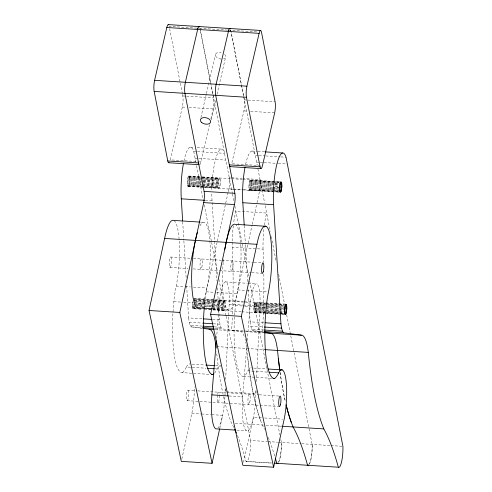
<?xml version="1.0" encoding="UTF-8"?>
<svg xmlns="http://www.w3.org/2000/svg" width="492" height="492" viewBox="0 0 492 492"><rect width="100%" height="100%" fill="white"/><g stroke="black" fill="none" stroke-linecap="round" stroke-linejoin="round"><path stroke-width="0.37" stroke-dasharray="2.46 1.84" d="M187.323 183.233L187.778 178.036L188.325 176.376L188.91 176.007C190.133 179.205 189.814 183.35 188.288 186.407L187.747 186.062L187.323 183.233L201.585 184.143M201.197 309.216L192.944 308.693L192.261 305.52L192.507 301.504L212.015 302.74M218.091 185.189L218.546 179.992L219.1 178.325L219.684 177.963C220.902 181.161 220.588 185.306 219.057 188.362L218.516 188.018L218.091 185.189L202.335 184.186M223.036 307.469L223.491 302.272L224.038 300.612L224.623 300.243C225.84 303.441 225.527 307.586 224.001 310.643L223.46 310.298L223.036 307.469L211.775 306.756M248.866 187.144L249.321 181.942L249.868 180.281L250.453 179.918C251.67 183.116 251.357 187.261 249.831 190.318L249.29 189.973L248.866 187.144L273.632 188.719M253.804 309.425L254.259 304.222L254.813 302.562L255.397 302.199C256.615 305.397 256.295 309.542 254.77 312.598L254.02 311.571L253.804 309.425L284.579 311.381M225.256 388.698L225.115 391.749L255.883 393.698L256.024 390.654M225.68 379.566L229.174 304.173A23.641 4.92 -86.4 0 0 225.976 281.916A23.641 4.92 -86.4 0 0 219.641 300.575L218.577 313.509M256.449 381.515L259.942 306.129A23.641 4.92 -86.4 0 0 256.75 283.872A23.641 4.92 -86.4 0 0 250.41 302.531L247.279 340.556M174.07 220.644A42.029 8.751 -86.4 0 1 176.173 286.03A42.915 8.936 -86.4 0 0 173.977 300.231L173.055 311.313A61.254 12.755 -86.4 0 0 182.384 372.647L209.401 374.363M204.303 307.309L204.752 302.186A42.915 8.936 -86.4 0 1 206.222 291.793L206.941 287.98A42.029 8.751 -86.4 0 0 209.377 236.062A42.029 8.751 -86.4 0 0 199.18 227.415M234.598 315.224L235.52 304.142A42.915 8.936 -86.4 0 1 236.99 293.742L237.71 289.936A42.029 8.751 -86.4 0 0 236.049 224.899M216.511 338.607L218.51 314.265M255.92 390.783A31.586 6.574 -86.4 0 1 247.796 430.752A31.586 6.574 -86.4 0 1 242.642 396.835L246.775 346.645M194.291 305.483L193.528 308.33L192.944 308.693M200.355 307.07A42.207 8.788 -86.4 0 0 206.222 291.793L217.212 241.8M217.378 241.055L228.042 192.556M228.202 191.806L228.86 188.823A8.143 1.697 -86.4 0 0 229.26 177.6L230.76 177.692M181.794 459.116L191.849 413.385A31.586 6.574 -86.4 0 0 194.377 386.878M223.19 262.482A42.207 8.788 -86.4 0 0 225.834 306.94A42.207 8.788 -86.4 0 0 236.99 293.742L252.082 225.102M252.248 224.352L256.842 203.46M257.002 202.716L259.628 190.779A8.143 1.697 -86.4 0 0 260.034 179.549L242.771 178.455M219.819 428.083L222.624 415.34L211.363 414.621M243.503 462.277L253.392 417.29L261.646 417.819M182.507 94.439L182.796 95.94A7.878 1.642 -86.4 0 1 182.36 107.004L170.152 159.845L198.67 161.659M200.908 117.483L206.265 94.273M206.437 93.523L215.416 54.587M199.863 164.482A7.878 1.642 -86.4 0 0 200.921 161.8L209.518 124.587M210.896 118.633L213.134 108.96A7.878 1.642 -86.4 0 0 213.571 97.89L211.08 85.171M211.148 119.827L215.81 99.612M217.021 94.366L225.656 56.931M230.588 29.68L244.34 99.845A7.878 1.642 -86.4 0 1 243.903 110.915L231.689 163.756L260.213 165.564M196.954 28.13L169.187 26.365A7.878 1.642 -86.4 0 0 169.045 25.768M227.728 30.086L199.955 28.321L199.82 27.724M228.479 30.129L258.497 32.035M182.796 95.94L185.804 96.131M186.554 96.174L213.571 97.89M244.34 99.845L247.341 100.036M248.091 100.085L275.108 101.801M182.36 107.004L186.117 107.244M189.119 107.434L213.134 108.96M243.903 110.915L247.654 111.149M250.656 111.34L274.671 112.865M190.392 147.133L194.143 147.372M197.144 147.563L221.16 149.088M251.929 151.044L257.187 151.376M257.937 151.425L264.69 151.85M183.953 160.989A34.151 7.109 -86.4 0 1 193.713 151.37L196.714 151.561M197.464 151.61L224.481 153.326A34.151 7.109 -86.4 0 0 216.628 155.853A34.151 7.109 -86.4 0 0 211.824 190.472M258.257 155.466L255.256 155.275A34.151 7.109 -86.4 0 0 245.49 164.9M259.007 155.515L265.01 155.896M265.76 155.946L280.022 156.85M280.772 156.899L286.024 157.231M195.047 158.166L198.048 158.356M198.799 158.399L225.822 160.115M256.59 162.071L259.591 162.262M260.342 162.311L263.343 162.501M264.093 162.551L277.605 163.405M278.355 163.455L287.359 164.027M199.42 161.702L200.921 161.8M231.511 177.741L242.021 178.405M188.627 176.013L201.671 176.819M202.132 176.874L230.939 178.676M231.689 178.725L242.199 179.395M242.95 179.445L279.438 181.782M189.168 176.357L199.672 177.028M202.673 177.218L219.936 178.313M250.711 180.269L279.979 182.126M188.325 176.376L199.586 177.089M202.587 177.28L219.1 178.325M249.868 180.281L279.136 182.145M189.377 177.04L220.145 178.996M250.914 180.945L279.431 182.76M188.036 177.065L218.811 179.02M249.579 180.97L272.845 182.452M273.595 182.495L278.847 182.833M189.518 178.006L220.287 179.955M251.061 181.911L274.327 183.387M275.077 183.436L279.579 183.725M187.778 178.036L218.546 179.992M249.321 181.942L280.089 183.897M189.592 179.186L202.347 179.998M203.098 180.041L220.361 181.142M251.129 183.098L274.395 184.574M275.151 184.623L278.902 184.857M187.563 179.223L202.575 180.177M203.325 180.226L218.331 181.179M249.106 183.135L279.874 185.084M189.586 180.509L202.341 181.314M203.098 181.363L220.355 182.458M251.129 184.414L272.144 185.748M275.145 185.939L278.896 186.179M187.409 180.546L202.421 181.499M203.171 181.548L218.184 182.501M248.952 184.457L272.217 185.933M275.219 186.124L278.22 186.314M189.506 181.874L200.761 182.593M203.762 182.784L220.275 183.83M251.043 185.785L278.81 187.55M187.329 181.917L201.585 182.821M202.335 182.87L218.097 183.867M248.872 185.822L272.137 187.304M272.888 187.347L278.89 187.729M189.352 183.196L201.357 183.959M202.107 184.008L220.121 185.152M250.889 187.108L278.663 188.873M274.382 188.768L279.634 189.1M189.137 184.389L201.892 185.195M202.642 185.244L219.906 186.339M250.674 188.295L278.447 190.06M187.397 184.42L201.652 185.324M202.403 185.373L218.165 186.376M248.934 188.325L272.199 189.807M272.949 189.85L278.958 190.232M188.873 185.361L219.647 187.311M250.416 189.266L273.681 190.748M274.431 190.791L279.684 191.13M187.538 185.386L218.313 187.335M249.081 189.291L272.347 190.773M273.097 190.816L278.349 191.154M188.584 186.05L202.095 186.905M202.845 186.954L219.358 187.999M250.127 189.955L278.644 191.769M187.747 186.062L203.51 187.065M204.26 187.114L218.516 188.018M249.29 189.973L278.558 191.831M228.86 188.823L243.122 189.727M243.872 189.777L259.628 190.779M187.999 186.413L233.03 189.272M233.78 189.322L280.311 192.274M205.305 200.349L212.058 200.773L216.997 280.944M200.65 222.132L204.401 222.372M232.255 242.273A34.809 7.245 -86.4 0 0 232.279 247.193L263.048 249.149A177.661 36.986 -86.4 0 1 263.577 262.101M170.853 257.033A5.252 1.095 -86.4 0 1 171.075 265.409A5.252 1.095 -86.4 0 1 169.26 264.259A5.252 1.095 -86.4 0 1 170.853 257.033L190.361 258.269M193.362 258.46L221.136 260.225M221.886 260.274L253.405 262.279M254.155 262.322L263.165 262.894M169.943 267.433L187.95 268.583M193.208 268.915L218.725 270.532M219.475 270.582L250.994 272.586M251.744 272.63L262.254 273.3M225.336 281.885L247.101 283.269M247.851 283.312L256.104 283.841M176.173 286.03L184.426 286.553M185.177 286.602L190.429 286.934M193.43 287.125L206.941 287.98M237.71 289.936L245.969 290.464M246.72 290.508L267.734 291.842M206.222 291.793L213.725 292.266M216.726 292.457L236.99 293.742M194.315 298.343L243.386 301.436M244.137 301.485L285.415 304.105M193.27 298.656L224.881 300.594M254.813 302.562L265.403 303.17M266.067 303.281L284.167 304.357M219.641 300.575L250.41 302.531M225.084 301.276L194.315 299.32L194.531 301.467L225.305 303.423M255.858 303.226L265.612 303.847M266.363 303.896L278.374 304.659M279.124 304.708L284.376 305.04M194.481 299.437L213.995 300.68M214.746 300.729L223.749 301.301M254.524 303.25L278.54 304.776M279.29 304.825L283.792 305.114M194.463 300.286L212.47 301.43M213.22 301.473L225.231 302.236M256 304.191L280.016 305.716M280.766 305.766L283.767 305.956M194.223 300.409L213.731 301.651M214.481 301.701L223.491 302.272M254.259 304.222L265.52 304.942M266.27 304.985L278.275 305.747M281.276 305.938L284.278 306.129M256.074 305.378L266.578 306.042M267.328 306.092L283.841 307.137M212.772 302.789L223.276 303.459M254.044 305.415L265.305 306.129M266.055 306.178L284.068 307.322M229.174 304.173L242.679 305.034M243.429 305.077L259.942 306.129M195.275 302.832L211.788 303.884M212.538 303.933L225.299 304.745M256.068 306.694L283.835 308.459M173.83 301.627L180.589 302.057M183.59 302.248L193.344 302.869M194.094 302.918L204.604 303.582M235.373 305.538L244.383 306.11M245.133 306.159L265.391 307.445M193.854 302.924L211.868 304.068M212.618 304.111L223.122 304.782M253.89 306.737L284.665 308.693M194.445 304.154L225.213 306.11M255.988 308.066L264.991 308.638M265.742 308.687L283.755 309.831M192.267 304.197L223.042 306.153M253.81 308.103L284.579 310.058M195.041 305.526L210.804 306.528M211.554 306.577L225.059 307.432M255.834 309.388L264.837 309.96M265.588 310.009L279.099 310.864M279.85 310.913L283.601 311.153M192.261 305.52L193.768 305.612M196.769 305.803L211.025 306.707M195.576 306.762L197.827 306.903M202.335 307.192L206.837 307.475M212.839 307.863L224.85 308.625M255.619 310.575L278.884 312.057M279.634 312.1L283.386 312.34M192.335 306.7L194.586 306.842M202.095 307.322L205.096 307.512M212.599 307.986L223.11 308.656M253.878 310.606L283.146 312.469M193.817 307.641L195.318 307.734M212.581 308.828L227.876 309.806M255.36 311.547L283.878 313.361M192.483 307.666L195.484 307.857M212.747 308.951L223.251 309.616M254.02 311.571L284.794 313.527M193.528 308.33L196.529 308.521M199.531 308.712L201.031 308.804M213.042 309.566L224.297 310.286M255.071 312.236L264.825 312.857M265.575 312.906L279.087 313.761M279.837 313.81L283.589 314.05M192.686 308.343L196.443 308.582M199.445 308.773L200.945 308.865M208.448 309.345L212.2 309.585M212.95 309.634L223.46 310.298M254.229 312.254L266.24 313.017M266.99 313.066L280.495 313.921M281.246 313.97L284.997 314.21M204.487 309.4L240.975 311.743M241.726 311.793L264.53 313.219M265.28 313.263L283.755 314.462M186.646 285.858L188.62 317.93L202.132 318.785M212.636 319.456L219.389 319.88L220.041 324.222L220.97 327.278L222.12 328.853L239.807 331.245A50.215 10.455 -86.4 0 1 244.512 337.278M248.189 289.77L250.164 321.836L263.669 322.697M188.62 317.93L189.272 322.266L202.028 323.078M213.288 323.791L220.041 324.222M250.164 321.836L250.809 326.178L263.571 326.989M189.272 322.266L190.201 325.329L202.212 326.091M214.217 326.854L220.97 327.278M250.809 326.178L251.744 329.234L263.749 329.997M190.201 325.329L191.351 326.897L202.606 327.611M214.617 328.373L222.12 328.853M251.744 329.234L252.894 330.808L264.149 331.522M215.041 329.677L245.065 331.583M245.815 331.626L263.823 332.77M216.732 346.589L264.764 349.64M192.206 364.191L205.718 365.046M215.471 365.667L220.73 365.999A31.586 6.574 -86.4 0 0 217.193 368.938A70.141 14.6 -86.4 0 1 214.506 373.237M253.749 368.102L267.261 368.957M182.384 372.647A70.141 14.6 -86.4 0 0 186.425 366.989L205.939 368.225M214.942 368.797L217.193 368.938M271.695 378.317L243.927 376.558A70.141 14.6 -86.4 0 0 247.962 370.894L268.226 372.18M187.969 390.267A5.252 1.095 -86.4 0 1 188.196 398.649A5.252 1.095 -86.4 0 1 186.382 397.493A5.252 1.095 -86.4 0 1 187.969 390.267L196.978 390.839M197.729 390.888L226.246 392.702M226.996 392.745L258.521 394.75M259.272 394.799L278.779 396.035M229.137 395.98L242.642 396.835M187.065 400.673L279.376 406.533M191.849 413.385L200.859 413.957M201.609 414L210.613 414.572M264.647 418.009L282.66 419.153M235.274 423.286L265.299 425.193M266.049 425.242L281.055 426.195M236.861 430.18L246.615 430.801M226.16 316.264L250.606 440.488L267.119 441.533M267.869 441.582L277.623 442.203M278.374 442.253L300.889 443.679M301.639 443.729L330.163 445.537M330.913 445.586L342.168 446.299M237.433 435.481A380.906 79.304 -86.4 0 1 246.018 461.348L271.535 462.966M246.566 461.539L272.082 463.156M252.894 330.808L263.946 332.303M191.351 326.897L202.403 328.398M246.203 344.609A50.215 10.455 -86.4 0 1 246.75 348.496L247.605 356.638A245.926 51.199 -86.4 0 0 260.594 420.611L262.291 425.002A380.906 79.304 -86.4 0 1 264.591 429.393M230.73 30.276L241.381 84.556M241.529 85.313L243.602 95.866M243.749 96.623L257.218 165.226M257.925 168.848L264.591 202.729M265.182 205.736L270.219 231.332M271.258 236.603L276.147 261.449M278.663 274.247L284.444 303.607M286.639 314.775L312.149 444.393A14.883 3.1 -86.4 0 1 309.259 464.393M212.833 93.91L199.955 28.321L210.933 84.427M212.981 94.667L232.341 193.245M232.488 193.996L233.817 200.773M234.856 206.043L248.934 277.562M249.641 281.172L279.893 434.91M280.784 439.424L281.375 442.443A14.883 3.1 -86.4 0 1 278.49 462.437M193.713 151.37L195.791 161.93M196.529 165.693L203.196 199.567M204.235 204.838L211.492 241.732M211.64 242.482L218.159 275.612M218.903 279.376L226.012 315.513M169.623 28.61L180.164 82.471M180.312 83.222L182.36 93.695M244.241 225.637L245.367 243.958M245.416 244.721L247.765 282.9M217.415 287.814L219.389 319.88M182.698 221.726L183.823 240.053M183.873 240.816L186.179 278.226M247.962 370.894A31.586 6.574 -86.4 0 1 251.498 367.954M223.257 261.707A42.207 8.788 -86.4 0 1 223.485 259.389M243.927 376.558A61.254 12.755 -86.4 0 1 234.512 316.663M217.605 394.246A5.252 1.095 -86.4 0 1 219.352 394.215M219.42 395.402A5.252 1.095 -86.4 0 1 217.974 402.671A5.252 1.095 -86.4 0 1 217.396 395.439M223.608 371.485A31.586 6.574 -86.4 0 1 224.008 373.36M225.151 388.828A31.586 6.574 -86.4 0 1 224.942 396.22M224.905 396.976A31.586 6.574 -86.4 0 1 217.944 428.095M186.425 366.989A31.586 6.574 -86.4 0 1 189.955 364.049M233.823 427.437A380.906 79.304 -86.4 0 0 231.523 423.046A245.729 51.156 -86.4 0 1 223.245 395.181M250.606 440.488A14.883 3.1 -86.4 0 1 249.333 455.684A14.883 3.1 -86.4 0 1 246.018 461.348M212.058 200.773A34.151 7.109 -86.4 0 1 211.812 193.393M245.047 339.105A50.215 10.455 -86.4 0 1 245.385 340.446M245.699 341.878A50.215 10.455 -86.4 0 1 245.994 343.404M223.097 394.486A245.729 51.156 -86.4 0 1 216.511 351.755M260.594 420.605A245.729 51.156 -86.4 0 1 247.605 356.638M268.208 437.437A380.906 79.304 -86.4 0 1 274.966 456.865M281.375 442.443A15.111 3.149 -86.4 0 1 278.478 462.283M312.149 444.393A15.111 3.149 -86.4 0 1 309.253 464.239M224.653 54.391A5.252 3.186 13 0 1 223.663 58.788M221.185 59.065A5.252 3.186 13 0 1 215.373 55.006A5.252 3.186 13 0 1 221.234 52.65M263.835 274.013A177.661 36.986 -86.4 0 1 262.433 332.1L231.658 330.144A177.661 36.986 -86.4 0 0 232.396 315.753M263.048 249.149A34.809 7.245 -86.4 0 1 264.155 227.015M264.388 225.17A34.809 7.245 -86.4 0 1 266.621 213.042L235.846 211.086A34.809 7.245 -86.4 0 0 233.614 223.214M232.273 241.012A34.809 7.245 -86.4 0 1 233.313 225.68M232.279 247.193A177.661 36.986 -86.4 0 1 232.421 315.034M249.739 402.554A5.252 1.095 -86.4 0 0 249.512 394.178A5.252 1.095 -86.4 0 0 247.925 401.404A5.252 1.095 -86.4 0 0 249.739 402.554M232.618 269.321A5.252 1.095 -86.4 0 0 232.39 260.945A5.252 1.095 -86.4 0 0 230.803 268.171A5.252 1.095 -86.4 0 0 232.618 269.321M201.843 267.365A5.252 1.095 -86.4 0 0 201.622 258.989A5.252 1.095 -86.4 0 0 200.029 266.215A5.252 1.095 -86.4 0 0 201.843 267.365M280.12 372.549A245.729 51.156 -86.4 0 0 285.249 401.14A245.926 51.199 -86.4 0 1 280.12 372.549"/><path stroke-width="0.74" d="M281.898 186.37L281.688 182.901L280.938 181.88C279.413 184.93 279.093 189.082 280.311 192.274L281.184 191.222L281.898 186.37L279.647 186.228M286.836 308.65L286.627 305.181L285.877 304.161C284.351 307.217 284.038 311.362 285.255 314.554L286.129 313.502L286.836 308.65L284.585 308.509M204.248 308.053L203.829 313.269A61.254 12.755 -86.4 0 0 213.159 374.603L211.658 374.504M235.361 430.088L215.847 428.846A31.586 6.574 -86.4 0 1 211.874 394.885L216.32 340.888M219.653 428.833L212.07 463.316L181.302 461.367L149.051 310.489L164.623 238.442A42.029 8.751 -86.4 0 1 173.633 220.416L199.9 222.083M212.07 463.316L179.82 312.445L203.7 202.599A8.149 1.697 -86.4 0 0 204.106 191.363L184.93 93.357A7.878 1.642 -86.4 0 1 185.367 82.287L197.975 28.038M268.976 372.229L278.736 372.85A31.586 6.574 -86.4 0 1 286.086 380.913A31.586 6.574 -86.4 0 1 284.161 419.246L273.613 467.228L242.845 465.272L210.588 314.394L234.469 204.555A8.149 1.697 -86.4 0 0 234.875 193.319L215.699 95.307A7.878 1.642 -86.4 0 1 216.136 84.243L228.743 29.994M273.613 467.228L241.363 316.35L256.935 244.303A42.029 8.751 -86.4 0 1 269.776 233.546A42.029 8.751 -86.4 0 1 268.484 291.891A42.915 8.936 -86.4 0 0 266.289 306.098L265.366 317.174A61.254 12.755 -86.4 0 0 274.696 378.508L273.195 378.416M169.094 162.526A7.878 1.642 -86.4 0 1 167.772 160.97L154.156 91.401A7.878 1.642 -86.4 0 1 154.593 80.331L166.806 27.491A7.878 1.642 -86.4 0 1 168.707 24.926M260.083 166.837L246.467 97.262A7.878 1.642 -86.4 0 1 246.904 86.198L259.118 33.358A7.878 1.642 -86.4 0 1 261.498 32.226L275.108 101.801A7.878 1.642 -86.4 0 1 274.671 112.865L262.464 165.706A7.878 1.642 -86.4 0 1 260.083 166.837L229.309 164.882A7.878 1.642 -86.4 0 0 230.41 166.61M168.301 24.6L260.612 30.461M166.806 27.491L259.118 33.358M154.593 80.331L246.904 86.198M154.156 91.401L246.467 97.262M265.44 151.899L282.703 152.994M167.772 160.97L198.54 162.926A7.878 1.642 -86.4 0 0 199.02 164.365M168.651 162.735L198.67 164.642M230.195 166.647L260.963 168.602M279.979 182.126L281.479 182.225M280.188 182.809L281.688 182.901M279.579 183.725L281.83 183.867M279.653 184.906L281.904 185.047M279.567 187.593L281.818 187.741M279.413 188.922L281.664 189.063M279.198 190.109L281.449 190.25M279.684 191.13L281.184 191.222M279.394 191.818L280.895 191.911M204.106 191.363L234.875 193.319M183.504 163.215A34.151 7.109 -86.4 0 0 181.29 198.823L204.555 200.299M245.041 167.12A34.151 7.109 -86.4 0 0 242.827 202.729L273.601 204.684L280.932 323.791L281.584 328.133L282.513 331.19L283.663 332.764L301.35 335.157A50.215 10.455 -86.4 0 1 308.293 352.401A245.729 51.156 -86.4 0 0 323.834 428.907A380.906 79.304 -86.4 0 1 338.33 467.209L274.536 463.156M203.7 202.599L234.469 204.555M265.944 226.283L235.176 224.327A42.029 8.751 -86.4 0 0 226.16 242.347A42.207 8.788 -86.4 0 0 224.789 249.555M164.623 238.442L256.935 244.303M284.917 304.407L286.418 304.505M285.126 305.089L286.627 305.181M284.517 306.006L286.774 306.147M284.591 307.186L286.842 307.328M284.505 309.88L286.756 310.022M284.351 311.202L286.602 311.344M284.886 312.438L286.387 312.531M197.107 307.851L212.113 308.804M284.628 313.41L286.129 313.502M284.339 314.099L285.84 314.191M149.051 310.489L179.82 312.445M210.588 314.394L241.363 316.35M203.633 318.884L211.886 319.406M265.17 322.789L280.932 323.791M202.778 323.127L212.538 323.742M264.321 327.032L281.584 328.133M202.962 326.134L213.467 326.805M264.499 330.046L282.513 331.19M202.606 327.611L213.866 328.33M264.149 331.522L283.663 332.764M203.141 328.496L214.291 329.628M264.573 332.82L301.35 335.157M264.764 349.64L308.293 352.401M206.468 365.095L214.721 365.618M268.011 369.006L282.267 369.91M207.44 368.323L214.192 368.748M211.874 394.885L228.386 395.931M281.805 426.238L323.834 428.907M264.653 332.401L270.582 333.201A50.215 10.455 -86.4 0 1 277.525 350.445L278.374 358.594A245.926 51.199 -86.4 0 0 279.813 370.291A245.729 51.156 -86.4 0 1 278.374 358.594M291.369 422.567A245.926 51.199 -86.4 0 1 286.129 404.879A245.729 51.156 -86.4 0 0 291.369 422.56L293.066 426.958A380.906 79.304 -86.4 0 1 307.562 465.254A14.883 3.1 -86.4 0 0 308.681 465.155M242.827 202.729L244.192 224.875M181.29 198.823L182.649 220.963M278.736 372.85A70.141 14.6 -86.4 0 1 274.696 378.508M197.415 232.261A42.029 8.751 -86.4 0 0 195.392 240.397A42.207 8.788 -86.4 0 0 191.898 287.094A42.207 8.788 -86.4 0 0 199.401 307.869M213.829 373.988A70.141 14.6 -86.4 0 1 213.159 374.603M209.038 329.296A50.215 10.455 -86.4 0 1 215.982 346.54A245.729 51.156 -86.4 0 0 216.129 348.041M234.789 429.448A380.906 79.304 -86.4 0 1 236.437 433.114M275.335 458.126A380.906 79.304 -86.4 0 1 276.793 463.304A14.883 3.1 -86.4 0 0 277.906 463.2M277.906 463.083A15.111 3.149 -86.4 0 1 276.793 463.304M273.601 204.684A34.151 7.109 -86.4 0 1 277.07 163.442A34.151 7.109 -86.4 0 1 286.024 157.231L342.918 446.349A14.883 3.1 -86.4 0 1 341.645 461.545A14.883 3.1 -86.4 0 1 338.33 467.209M308.675 465.032A15.111 3.149 -86.4 0 1 307.562 465.254M228.54 30.652A7.89 1.642 -86.4 0 1 230.25 28.843M197.766 28.696A7.89 1.642 -86.4 0 1 199.475 26.888M280.508 404.51A5.252 1.095 -86.4 0 0 280.286 396.134A5.252 1.095 -86.4 0 0 278.693 403.36A5.252 1.095 -86.4 0 0 280.508 404.51M263.386 271.276A5.252 1.095 -86.4 0 0 263.165 262.894A5.252 1.095 -86.4 0 0 261.572 270.12A5.252 1.095 -86.4 0 0 263.386 271.276M201.394 122.274A5.252 3.192 13 0 0 210.275 122.84A5.252 3.192 13 0 0 204.863 117.588A5.252 3.192 13 0 0 201.394 122.274"/></g></svg>
